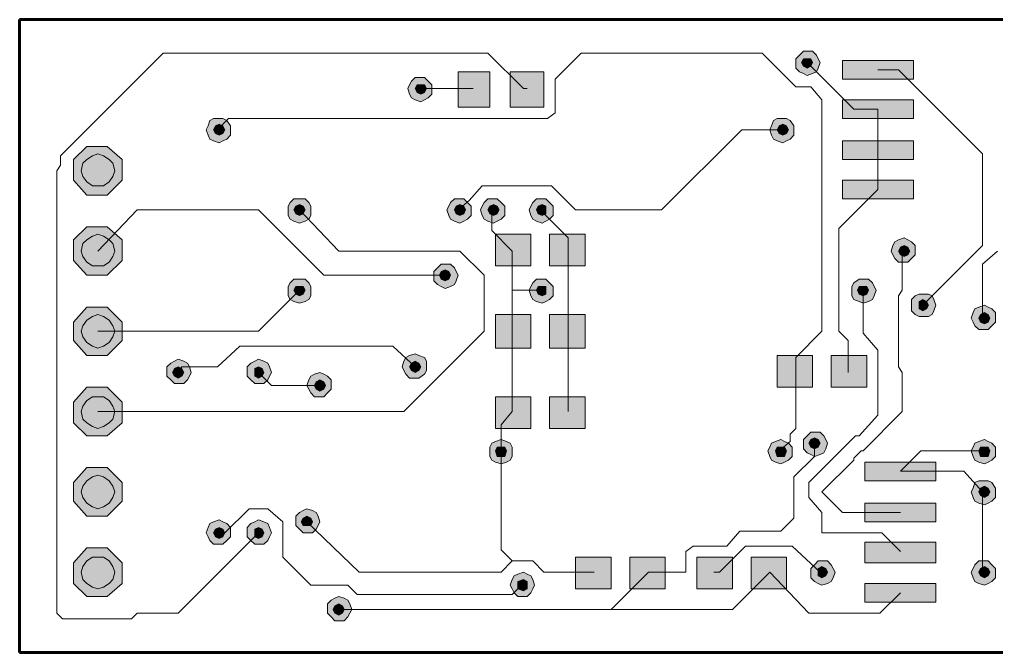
# Model space of a CAD drawing. Header units: millimetres. Extents: x 146 to 808, y 127 to 512.
# Drawn here: x 151.4 to 325.9, y 127.4 to 240.4 of the extents above; entities that cross this region are included whole.
import ezdxf

# ---------------------------------------------------------------- set-up
doc = ezdxf.new("R2010")
doc.units = ezdxf.units.MM
doc.layers.add('H', color=7, linetype='Continuous', lineweight=100)
doc.layers.add('P', color=250, linetype='Continuous', lineweight=100)

msp = doc.modelspace()

# ---------------------------------------------------------------- hatches: boundary and pattern name
at = {"layer": 'H', "linetype": 'Continuous', "lineweight": 5}
for points in [[(294.4, 232.7), (294.06, 231.7), (293.73, 231.03), (293.06, 230.7), (292.06, 230.36), (291.4, 230.7), (290.73, 231.03), (290.06, 231.7), (290.06, 232.7), (290.06, 233.36), (290.73, 234.03), (291.4, 234.7), (292.06, 234.7), (293.06, 234.7), (293.73, 234.03), (294.06, 233.36)], [(311.06, 233.03), (298.4, 233.03), (298.4, 229.7), (311.06, 229.7)], [(235.4, 231.03), (229.73, 231.03), (229.73, 224.7), (235.4, 224.7)], [(245.06, 231.03), (239.06, 231.03), (239.06, 224.7), (245.06, 224.7)], [(225.06, 228.03), (225.06, 227.03), (224.4, 226.36), (223.73, 226.03), (223.06, 225.7), (222.06, 226.03), (221.4, 226.36), (221.06, 227.03), (220.73, 228.03), (221.06, 228.7), (221.4, 229.36), (222.06, 230.03), (223.06, 230.03), (223.73, 230.03), (224.4, 229.36), (225.06, 228.7)], [(311.06, 226.03), (298.4, 226.03), (298.4, 222.7), (311.06, 222.7)], [(189.06, 220.7), (189.06, 219.7), (188.4, 219.03), (187.73, 218.7), (187.06, 218.36), (186.06, 218.7), (185.4, 219.03), (185.06, 219.7), (184.73, 220.7), (185.06, 221.36), (185.4, 222.36), (186.06, 222.7), (187.06, 222.7), (187.73, 222.7), (188.4, 222.36), (189.06, 221.36)], [(289.73, 220.7), (289.73, 219.7), (289.06, 219.03), (288.4, 218.7), (287.73, 218.36), (286.73, 218.7), (286.06, 219.03), (285.73, 219.7), (285.4, 220.7), (285.73, 221.36), (286.06, 222.36), (286.73, 222.7), (287.73, 222.7), (288.4, 222.7), (289.06, 222.36), (289.73, 221.36)], [(311.06, 218.7), (298.4, 218.7), (298.4, 215.36), (311.06, 215.36)], [(161.06, 211.7), (163.4, 209.03), (167.06, 209.03), (169.73, 211.7), (169.73, 215.36), (167.06, 217.7), (163.4, 217.7), (161.06, 215.36)], [(311.06, 211.7), (298.4, 211.7), (298.4, 208.36), (311.06, 208.36)], [(203.4, 206.36), (203.4, 205.36), (203.06, 204.7), (202.4, 204.36), (201.4, 204.03), (200.4, 204.36), (199.73, 204.7), (199.4, 205.36), (199.4, 206.36), (199.4, 207.03), (199.73, 207.7), (200.4, 208.36), (201.4, 208.36), (202.4, 208.36), (203.06, 207.7), (203.4, 207.03)], [(232.06, 206.36), (232.06, 205.36), (231.4, 204.7), (230.73, 204.36), (230.06, 204.03), (229.06, 204.36), (228.4, 204.7), (228.06, 205.36), (227.73, 206.36), (228.06, 207.03), (228.4, 207.7), (229.06, 208.36), (230.06, 208.36), (230.73, 208.36), (231.4, 207.7), (232.06, 207.03)], [(238.06, 206.36), (238.06, 205.36), (237.4, 204.7), (236.73, 204.36), (236.06, 204.03), (235.06, 204.36), (234.4, 204.7), (234.06, 205.36), (233.73, 206.36), (234.06, 207.03), (234.4, 207.7), (235.06, 208.36), (236.06, 208.36), (236.73, 208.36), (237.4, 207.7), (238.06, 207.03)], [(246.73, 206.36), (246.73, 205.36), (246.06, 204.7), (245.4, 204.36), (244.73, 204.03), (243.73, 204.36), (243.06, 204.7), (242.73, 205.36), (242.4, 206.36), (242.73, 207.03), (243.06, 207.7), (243.73, 208.36), (244.73, 208.36), (245.4, 208.36), (246.06, 207.7), (246.73, 207.03)], [(161.06, 197.36), (163.4, 194.7), (167.06, 194.7), (169.73, 197.36), (169.73, 201.03), (167.06, 203.36), (163.4, 203.36), (161.06, 201.03)], [(242.73, 202.03), (236.4, 202.03), (236.4, 196.36), (242.73, 196.36)], [(252.4, 202.03), (246.06, 202.03), (246.06, 196.36), (252.4, 196.36)], [(311.4, 199.03), (311.4, 198.36), (310.73, 197.7), (310.06, 197.03), (309.4, 197.03), (308.4, 197.03), (307.73, 197.7), (307.4, 198.36), (307.06, 199.03), (307.4, 200.03), (307.73, 200.7), (308.4, 201.03), (309.4, 201.36), (310.06, 201.03), (310.73, 200.7), (311.4, 200.03)], [(229.73, 194.7), (229.4, 193.7), (229.06, 193.03), (228.4, 192.7), (227.4, 192.36), (226.73, 192.7), (226.06, 193.03), (225.4, 193.7), (225.4, 194.7), (225.4, 195.36), (226.06, 196.03), (226.73, 196.7), (227.4, 196.7), (228.4, 196.7), (229.06, 196.03), (229.4, 195.36)], [(203.4, 192.03), (203.4, 191.03), (203.06, 190.36), (202.4, 190.03), (201.4, 189.7), (200.4, 190.03), (199.73, 190.36), (199.4, 191.03), (199.4, 192.03), (199.4, 192.7), (199.73, 193.36), (200.4, 194.03), (201.4, 194.03), (202.4, 194.03), (203.06, 193.36), (203.4, 192.7)], [(246.73, 192.03), (246.73, 191.03), (246.06, 190.36), (245.4, 190.03), (244.73, 189.7), (243.73, 190.03), (243.06, 190.36), (242.73, 191.03), (242.4, 192.03), (242.73, 192.7), (243.06, 193.36), (243.73, 194.03), (244.73, 194.03), (245.4, 194.03), (246.06, 193.36), (246.73, 192.7)], [(304.4, 192.03), (304.06, 191.03), (303.73, 190.36), (303.06, 190.03), (302.06, 189.7), (301.4, 190.03), (300.4, 190.36), (300.06, 191.03), (300.06, 192.03), (300.06, 192.7), (300.4, 193.36), (301.4, 194.03), (302.06, 194.03), (303.06, 194.03), (303.73, 193.36), (304.06, 192.7)], [(315.06, 189.36), (314.73, 188.36), (314.4, 187.7), (313.73, 187.36), (312.73, 187.36), (312.06, 187.36), (311.4, 187.7), (310.73, 188.36), (310.73, 189.36), (310.73, 190.36), (311.4, 191.03), (312.06, 191.36), (312.73, 191.36), (313.73, 191.36), (314.4, 191.03), (314.73, 190.36)], [(161.06, 183.03), (163.4, 180.36), (167.06, 180.36), (169.73, 183.03), (169.73, 186.36), (167.06, 189.03), (163.4, 189.03), (161.06, 186.36)], [(325.73, 187.03), (325.73, 186.36), (325.06, 185.7), (324.4, 185.03), (323.73, 185.03), (322.73, 185.03), (322.06, 185.7), (321.73, 186.36), (321.4, 187.03), (321.73, 188.03), (322.06, 188.7), (322.73, 189.03), (323.73, 189.36), (324.4, 189.03), (325.06, 188.7), (325.73, 188.03)], [(242.73, 187.7), (236.4, 187.7), (236.4, 181.7), (242.73, 181.7)], [(252.4, 187.7), (246.06, 187.7), (246.06, 181.7), (252.4, 181.7)], [(224.06, 178.36), (224.06, 177.7), (223.73, 177.03), (222.73, 176.36), (222.06, 176.36), (221.06, 176.36), (220.4, 177.03), (220.06, 177.7), (219.73, 178.36), (220.06, 179.36), (220.4, 180.03), (221.06, 180.36), (222.06, 180.7), (222.73, 180.36), (223.73, 180.03), (224.06, 179.36)], [(293.06, 180.36), (286.73, 180.36), (286.73, 174.7), (293.06, 174.7)], [(302.73, 180.36), (296.4, 180.36), (296.4, 174.7), (302.73, 174.7)], [(182.06, 177.36), (181.73, 176.7), (181.4, 176.03), (180.73, 175.36), (179.73, 175.36), (179.06, 175.36), (178.4, 176.03), (177.73, 176.7), (177.73, 177.36), (177.73, 178.36), (178.4, 179.03), (179.06, 179.36), (179.73, 179.7), (180.73, 179.36), (181.4, 179.03), (181.73, 178.36)], [(196.4, 177.36), (196.06, 176.7), (195.73, 176.03), (195.06, 175.36), (194.06, 175.36), (193.4, 175.36), (192.73, 176.03), (192.06, 176.7), (192.06, 177.36), (192.06, 178.36), (192.73, 179.03), (193.4, 179.36), (194.06, 179.7), (195.06, 179.36), (195.73, 179.03), (196.06, 178.36)], [(207.06, 175.03), (207.06, 174.36), (206.4, 173.7), (205.73, 173.03), (205.06, 173.03), (204.06, 173.03), (203.4, 173.7), (203.06, 174.36), (202.73, 175.03), (203.06, 176.03), (203.4, 176.7), (204.06, 177.03), (205.06, 177.36), (205.73, 177.03), (206.4, 176.7), (207.06, 176.03)], [(161.06, 168.36), (163.4, 166.03), (167.06, 166.03), (169.73, 168.36), (169.73, 172.03), (167.06, 174.7), (163.4, 174.7), (161.06, 172.03)], [(242.73, 173.03), (236.4, 173.03), (236.4, 167.36), (242.73, 167.36)], [(252.4, 173.03), (246.06, 173.03), (246.06, 167.36), (252.4, 167.36)], [(295.73, 164.7), (295.4, 163.7), (295.06, 163.03), (294.4, 162.7), (293.4, 162.36), (292.73, 162.7), (292.06, 163.03), (291.4, 163.7), (291.4, 164.7), (291.4, 165.36), (292.06, 166.03), (292.73, 166.7), (293.4, 166.7), (294.4, 166.7), (295.06, 166.03), (295.4, 165.36)], [(239.4, 163.36), (239.4, 162.36), (239.06, 161.7), (238.4, 161.36), (237.4, 161.03), (236.4, 161.36), (235.73, 161.7), (235.4, 162.36), (235.4, 163.36), (235.4, 164.03), (235.73, 164.7), (236.4, 165.03), (237.4, 165.36), (238.4, 165.03), (239.06, 164.7), (239.4, 164.03)], [(289.4, 163.36), (289.4, 162.36), (288.73, 161.7), (288.06, 161.36), (287.4, 161.03), (286.4, 161.36), (285.73, 161.7), (285.4, 162.36), (285.06, 163.36), (285.4, 164.03), (285.73, 164.7), (286.4, 165.03), (287.4, 165.36), (288.06, 165.03), (288.73, 164.7), (289.4, 164.03)], [(325.73, 163.36), (325.73, 162.36), (325.06, 161.7), (324.4, 161.36), (323.73, 161.03), (322.73, 161.36), (322.06, 161.7), (321.73, 162.36), (321.4, 163.36), (321.73, 164.03), (322.06, 164.7), (322.73, 165.03), (323.73, 165.36), (324.4, 165.03), (325.06, 164.7), (325.73, 164.03)], [(315.06, 161.36), (302.4, 161.36), (302.4, 158.03), (315.06, 158.03)], [(161.06, 154.36), (163.4, 151.7), (167.06, 151.7), (169.73, 154.36), (169.73, 157.7), (167.06, 160.36), (163.4, 160.36), (161.06, 157.7)], [(325.73, 156.03), (325.73, 155.03), (325.06, 154.36), (324.4, 154.03), (323.73, 153.7), (322.73, 154.03), (322.06, 154.36), (321.73, 155.03), (321.4, 156.03), (321.73, 156.7), (322.06, 157.7), (322.73, 158.03), (323.73, 158.03), (324.4, 158.03), (325.06, 157.7), (325.73, 156.7)], [(315.06, 154.03), (302.4, 154.03), (302.4, 150.7), (315.06, 150.7)], [(205.06, 150.7), (204.73, 150.03), (204.4, 149.36), (203.73, 148.7), (202.73, 148.7), (202.06, 148.7), (201.4, 149.36), (200.73, 150.03), (200.73, 150.7), (200.73, 151.7), (201.4, 152.36), (202.06, 152.7), (202.73, 153.03), (203.73, 152.7), (204.4, 152.36), (204.73, 151.7)], [(189.06, 148.7), (189.06, 148.03), (188.4, 147.36), (187.73, 146.7), (187.06, 146.7), (186.06, 146.7), (185.4, 147.36), (185.06, 148.03), (184.73, 148.7), (185.06, 149.7), (185.4, 150.36), (186.06, 150.7), (187.06, 151.03), (187.73, 150.7), (188.4, 150.36), (189.06, 149.7)], [(196.4, 148.7), (196.06, 148.03), (195.73, 147.36), (195.06, 146.7), (194.06, 146.7), (193.4, 146.7), (192.73, 147.36), (192.06, 148.03), (192.06, 148.7), (192.06, 149.7), (192.73, 150.36), (193.4, 150.7), (194.06, 151.03), (195.06, 150.7), (195.73, 150.36), (196.06, 149.7)], [(315.06, 147.03), (302.4, 147.03), (302.4, 143.36), (315.06, 143.36)], [(161.06, 139.7), (163.4, 137.36), (167.06, 137.36), (169.73, 139.7), (169.73, 143.36), (167.06, 146.03), (163.4, 146.03), (161.06, 143.36)], [(257.06, 144.36), (250.73, 144.36), (250.73, 138.7), (257.06, 138.7)], [(266.73, 144.36), (260.4, 144.36), (260.4, 138.7), (266.73, 138.7)], [(278.73, 144.36), (272.4, 144.36), (272.4, 138.7), (278.73, 138.7)], [(288.4, 144.36), (282.06, 144.36), (282.06, 138.7), (288.4, 138.7)], [(297.06, 141.7), (296.73, 140.7), (296.4, 140.03), (295.73, 139.7), (294.73, 139.36), (294.06, 139.7), (293.4, 140.03), (292.73, 140.7), (292.73, 141.7), (292.73, 142.36), (293.4, 143.03), (294.06, 143.7), (294.73, 143.7), (295.73, 143.7), (296.4, 143.03), (296.73, 142.36)], [(325.73, 141.7), (325.73, 140.7), (325.06, 140.03), (324.4, 139.7), (323.73, 139.36), (322.73, 139.7), (322.06, 140.03), (321.73, 140.7), (321.4, 141.7), (321.73, 142.36), (322.06, 143.03), (322.73, 143.7), (323.73, 143.7), (324.4, 143.7), (325.06, 143.03), (325.73, 142.36)], [(243.4, 139.36), (243.06, 138.7), (242.73, 138.03), (242.06, 137.36), (241.4, 137.36), (240.4, 137.36), (239.73, 138.03), (239.4, 138.7), (239.06, 139.36), (239.4, 140.36), (239.73, 141.03), (240.4, 141.36), (241.4, 141.7), (242.06, 141.36), (242.73, 141.03), (243.06, 140.36)], [(315.06, 139.7), (302.4, 139.7), (302.4, 136.36), (315.06, 136.36)], [(210.73, 135.03), (210.4, 134.36), (210.06, 133.7), (209.4, 133.03), (208.4, 133.03), (207.73, 133.03), (207.06, 133.7), (206.4, 134.36), (206.4, 135.03), (206.4, 136.03), (207.06, 136.7), (207.73, 137.03), (208.4, 137.36), (209.4, 137.03), (210.06, 136.7), (210.4, 136.03)]]:
    msp.add_hatch(color=250, dxfattribs=at).paths.add_polyline_path(points)
h = msp.add_hatch(color=250, dxfattribs=at)
h.set_gradient(color1=(255, 255, 255))
h.paths.add_polyline_path([(293.06, 232.7), (292.73, 232.03), (292.06, 231.7), (291.4, 232.03), (291.06, 232.7), (291.4, 233.36), (292.06, 233.36), (292.73, 233.36)])
h = msp.add_hatch(color=250, dxfattribs=at)
h.set_gradient(color1=(255, 255, 255))
h.paths.add_polyline_path([(224.06, 228.03), (223.73, 227.36), (223.06, 227.03), (222.4, 227.36), (222.06, 228.03), (222.4, 228.7), (223.06, 228.7), (223.73, 228.7)])
h = msp.add_hatch(color=250, dxfattribs=at)
h.set_gradient(color1=(255, 255, 255))
h.paths.add_polyline_path([(188.06, 220.7), (187.73, 220.03), (187.06, 219.7), (186.4, 220.03), (186.06, 220.7), (186.4, 221.36), (187.06, 221.7), (187.73, 221.36)])
h = msp.add_hatch(color=250, dxfattribs=at)
h.set_gradient(color1=(255, 255, 255))
h.paths.add_polyline_path([(288.73, 220.7), (288.4, 220.03), (287.73, 219.7), (287.06, 220.03), (286.73, 220.7), (287.06, 221.36), (287.73, 221.7), (288.4, 221.36)])
h = msp.add_hatch(color=250, dxfattribs=at)
h.set_gradient(color1=(255, 255, 255))
h.paths.add_polyline_path([(168.4, 213.36), (168.06, 212.36), (167.4, 211.36), (166.4, 210.7), (165.4, 210.7), (164.4, 210.7), (163.4, 211.36), (162.73, 212.36), (162.4, 213.36), (162.73, 214.7), (163.4, 215.36), (164.4, 216.03), (165.4, 216.36), (166.4, 216.03), (167.4, 215.36), (168.06, 214.7)])
h = msp.add_hatch(color=250, dxfattribs=at)
h.set_gradient(color1=(255, 255, 255))
h.paths.add_polyline_path([(202.4, 206.36), (202.06, 205.7), (201.4, 205.36), (200.73, 205.7), (200.4, 206.36), (200.73, 207.03), (201.4, 207.36), (202.06, 207.03)])
h = msp.add_hatch(color=250, dxfattribs=at)
h.set_gradient(color1=(255, 255, 255))
h.paths.add_polyline_path([(231.06, 206.36), (230.73, 205.7), (230.06, 205.36), (229.4, 205.7), (229.06, 206.36), (229.4, 207.03), (230.06, 207.36), (230.73, 207.03)])
h = msp.add_hatch(color=250, dxfattribs=at)
h.set_gradient(color1=(255, 255, 255))
h.paths.add_polyline_path([(237.06, 206.36), (236.73, 205.7), (236.06, 205.36), (235.4, 205.7), (235.06, 206.36), (235.4, 207.03), (236.06, 207.36), (236.73, 207.03)])
h = msp.add_hatch(color=250, dxfattribs=at)
h.set_gradient(color1=(255, 255, 255))
h.paths.add_polyline_path([(245.4, 206.36), (245.4, 205.7), (244.73, 205.36), (244.06, 205.7), (243.73, 206.36), (244.06, 207.03), (244.73, 207.36), (245.4, 207.03)])
h = msp.add_hatch(color=250, dxfattribs=at)
h.set_gradient(color1=(255, 255, 255))
h.paths.add_polyline_path([(168.4, 199.03), (168.06, 198.03), (167.4, 197.03), (166.4, 196.36), (165.4, 196.36), (164.4, 196.36), (163.4, 197.03), (162.73, 198.03), (162.4, 199.03), (162.73, 200.36), (163.4, 201.03), (164.4, 201.7), (165.4, 202.03), (166.4, 201.7), (167.4, 201.03), (168.06, 200.36)])
h = msp.add_hatch(color=250, dxfattribs=at)
h.set_gradient(color1=(255, 255, 255))
h.paths.add_polyline_path([(310.4, 199.03), (310.06, 198.36), (309.4, 198.03), (308.73, 198.36), (308.4, 199.03), (308.73, 199.7), (309.4, 200.03), (310.06, 199.7)])
h = msp.add_hatch(color=250, dxfattribs=at)
h.set_gradient(color1=(255, 255, 255))
h.paths.add_polyline_path([(228.4, 194.7), (228.06, 194.03), (227.4, 193.7), (226.73, 194.03), (226.4, 194.7), (226.73, 195.36), (227.4, 195.7), (228.06, 195.36)])
h = msp.add_hatch(color=250, dxfattribs=at)
h.set_gradient(color1=(255, 255, 255))
h.paths.add_polyline_path([(202.4, 192.03), (202.06, 191.36), (201.4, 191.03), (200.73, 191.36), (200.4, 192.03), (200.73, 192.7), (201.4, 192.7), (202.06, 192.7)])
h = msp.add_hatch(color=250, dxfattribs=at)
h.set_gradient(color1=(255, 255, 255))
h.paths.add_polyline_path([(245.4, 192.03), (245.4, 191.36), (244.73, 191.03), (244.06, 191.36), (243.73, 192.03), (244.06, 192.7), (244.73, 192.7), (245.4, 192.7)])
h = msp.add_hatch(color=250, dxfattribs=at)
h.set_gradient(color1=(255, 255, 255))
h.paths.add_polyline_path([(303.06, 192.03), (302.73, 191.36), (302.06, 191.03), (301.4, 191.36), (301.06, 192.03), (301.4, 192.7), (302.06, 192.7), (302.73, 192.7)])
h = msp.add_hatch(color=250, dxfattribs=at)
h.set_gradient(color1=(255, 255, 255))
h.paths.add_polyline_path([(313.73, 189.36), (313.4, 188.7), (312.73, 188.36), (312.06, 188.7), (312.06, 189.36), (312.06, 190.03), (312.73, 190.36), (313.4, 190.03)])
h = msp.add_hatch(color=250, dxfattribs=at)
h.set_gradient(color1=(255, 255, 255))
h.paths.add_polyline_path([(168.4, 184.7), (168.06, 183.7), (167.4, 182.7), (166.4, 182.03), (165.4, 181.7), (164.4, 182.03), (163.4, 182.7), (162.73, 183.7), (162.4, 184.7), (162.73, 185.7), (163.4, 186.7), (164.4, 187.36), (165.4, 187.7), (166.4, 187.36), (167.4, 186.7), (168.06, 185.7)])
h = msp.add_hatch(color=250, dxfattribs=at)
h.set_gradient(color1=(255, 255, 255))
h.paths.add_polyline_path([(324.73, 187.03), (324.4, 186.36), (323.73, 186.03), (323.06, 186.36), (322.73, 187.03), (323.06, 187.7), (323.73, 188.03), (324.4, 187.7)])
h = msp.add_hatch(color=250, dxfattribs=at)
h.set_gradient(color1=(255, 255, 255))
h.paths.add_polyline_path([(180.73, 177.36), (180.4, 176.7), (179.73, 176.36), (179.06, 176.7), (178.73, 177.36), (179.06, 178.03), (179.73, 178.36), (180.4, 178.03)])
h = msp.add_hatch(color=250, dxfattribs=at)
h.set_gradient(color1=(255, 255, 255))
h.paths.add_polyline_path([(195.06, 177.36), (194.73, 176.7), (194.06, 176.36), (193.4, 176.7), (193.4, 177.36), (193.4, 178.03), (194.06, 178.36), (194.73, 178.03)])
h = msp.add_hatch(color=250, dxfattribs=at)
h.set_gradient(color1=(255, 255, 255))
h.paths.add_polyline_path([(223.06, 178.36), (222.73, 177.7), (222.06, 177.36), (221.4, 177.7), (221.06, 178.36), (221.4, 179.03), (222.06, 179.36), (222.73, 179.03)])
h = msp.add_hatch(color=250, dxfattribs=at)
h.set_gradient(color1=(255, 255, 255))
h.paths.add_polyline_path([(206.06, 175.03), (205.73, 174.36), (205.06, 174.03), (204.4, 174.36), (204.06, 175.03), (204.4, 175.7), (205.06, 176.03), (205.73, 175.7)])
h = msp.add_hatch(color=250, dxfattribs=at)
h.set_gradient(color1=(255, 255, 255))
h.paths.add_polyline_path([(168.4, 170.36), (168.06, 169.03), (167.4, 168.36), (166.4, 167.7), (165.4, 167.36), (164.4, 167.7), (163.4, 168.36), (162.73, 169.03), (162.4, 170.36), (162.73, 171.36), (163.4, 172.36), (164.4, 173.03), (165.4, 173.03), (166.4, 173.03), (167.4, 172.36), (168.06, 171.36)])
h = msp.add_hatch(color=250, dxfattribs=at)
h.set_gradient(color1=(255, 255, 255))
h.paths.add_polyline_path([(294.4, 164.7), (294.06, 164.03), (293.4, 163.7), (292.73, 164.03), (292.4, 164.7), (292.73, 165.36), (293.4, 165.7), (294.06, 165.36)])
h = msp.add_hatch(color=250, dxfattribs=at)
h.set_gradient(color1=(255, 255, 255))
h.paths.add_polyline_path([(238.4, 163.36), (238.06, 162.36), (237.4, 162.36), (236.73, 162.36), (236.4, 163.36), (236.73, 164.03), (237.4, 164.03), (238.06, 164.03)])
h = msp.add_hatch(color=250, dxfattribs=at)
h.set_gradient(color1=(255, 255, 255))
h.paths.add_polyline_path([(288.4, 163.36), (288.06, 162.36), (287.4, 162.36), (286.73, 162.36), (286.4, 163.36), (286.73, 164.03), (287.4, 164.03), (288.06, 164.03)])
h = msp.add_hatch(color=250, dxfattribs=at)
h.set_gradient(color1=(255, 255, 255))
h.paths.add_polyline_path([(324.73, 163.36), (324.4, 162.36), (323.73, 162.36), (323.06, 162.36), (322.73, 163.36), (323.06, 164.03), (323.73, 164.03), (324.4, 164.03)])
h = msp.add_hatch(color=250, dxfattribs=at)
h.set_gradient(color1=(255, 255, 255))
h.paths.add_polyline_path([(168.4, 156.03), (168.06, 155.03), (167.4, 154.03), (166.4, 153.36), (165.4, 153.03), (164.4, 153.36), (163.4, 154.03), (162.73, 155.03), (162.4, 156.03), (162.73, 157.03), (163.4, 158.03), (164.4, 158.7), (165.4, 159.03), (166.4, 158.7), (167.4, 158.03), (168.06, 157.03)])
h = msp.add_hatch(color=250, dxfattribs=at)
h.set_gradient(color1=(255, 255, 255))
h.paths.add_polyline_path([(324.73, 156.03), (324.4, 155.36), (323.73, 155.03), (323.06, 155.36), (322.73, 156.03), (323.06, 156.7), (323.73, 157.03), (324.4, 156.7)])
h = msp.add_hatch(color=250, dxfattribs=at)
h.set_gradient(color1=(255, 255, 255))
h.paths.add_polyline_path([(203.73, 150.7), (203.4, 150.03), (202.73, 150.03), (202.06, 150.03), (201.73, 150.7), (202.06, 151.36), (202.73, 151.7), (203.4, 151.36)])
h = msp.add_hatch(color=250, dxfattribs=at)
h.set_gradient(color1=(255, 255, 255))
h.paths.add_polyline_path([(188.06, 148.7), (187.73, 148.03), (187.06, 147.7), (186.4, 148.03), (186.06, 148.7), (186.4, 149.36), (187.06, 149.7), (187.73, 149.36)])
h = msp.add_hatch(color=250, dxfattribs=at)
h.set_gradient(color1=(255, 255, 255))
h.paths.add_polyline_path([(195.06, 148.7), (194.73, 148.03), (194.06, 147.7), (193.4, 148.03), (193.4, 148.7), (193.4, 149.36), (194.06, 149.7), (194.73, 149.36)])
h = msp.add_hatch(color=250, dxfattribs=at)
h.set_gradient(color1=(255, 255, 255))
h.paths.add_polyline_path([(168.4, 141.7), (168.06, 140.36), (167.4, 139.7), (166.4, 139.03), (165.4, 138.7), (164.4, 139.03), (163.4, 139.7), (162.73, 140.36), (162.4, 141.7), (162.73, 142.7), (163.4, 143.7), (164.4, 144.36), (165.4, 144.36), (166.4, 144.36), (167.4, 143.7), (168.06, 142.7)])
h = msp.add_hatch(color=250, dxfattribs=at)
h.set_gradient(color1=(255, 255, 255))
h.paths.add_polyline_path([(295.73, 141.7), (295.4, 141.03), (294.73, 140.7), (294.06, 141.03), (294.06, 141.7), (294.06, 142.36), (294.73, 142.7), (295.4, 142.36)])
h = msp.add_hatch(color=250, dxfattribs=at)
h.set_gradient(color1=(255, 255, 255))
h.paths.add_polyline_path([(324.73, 141.7), (324.4, 141.03), (323.73, 140.7), (323.06, 141.03), (322.73, 141.7), (323.06, 142.36), (323.73, 142.7), (324.4, 142.36)])
h = msp.add_hatch(color=250, dxfattribs=at)
h.set_gradient(color1=(255, 255, 255))
h.paths.add_polyline_path([(242.06, 139.36), (242.06, 138.7), (241.4, 138.36), (240.4, 138.7), (240.4, 139.36), (240.4, 140.03), (241.4, 140.36), (242.06, 140.03)])
h = msp.add_hatch(color=250, dxfattribs=at)
h.set_gradient(color1=(255, 255, 255))
h.paths.add_polyline_path([(209.4, 135.03), (209.06, 134.36), (208.4, 134.03), (207.73, 134.36), (207.4, 135.03), (207.73, 135.7), (208.4, 136.03), (209.06, 135.7)])

# ---------------------------------------------------------------- linework, layer by layer
at = {"layer": 'P', "color": 250, "linetype": 'Continuous', "lineweight": 60}
for points in [[(151.4, 127.36), (151.4, 240.36)], [(151.4, 240.36), (366.73, 240.36)], [(366.73, 127.36), (151.4, 127.36)]]:
    msp.add_lwpolyline(points, dxfattribs=at)
at = {"layer": 'P', "color": 250, "linetype": 'Continuous', "lineweight": 5}
for points in [[(177.06, 234.36), (158.73, 216.03)], [(235.06, 234.36), (177.06, 234.36)], [(241.4, 228.03), (235.06, 234.36)], [(251.73, 234.36), (247.06, 229.7)], [(284.06, 234.36), (251.73, 234.36)], [(290.06, 228.36), (284.06, 234.36)], [(294.4, 232.7), (294.06, 231.7), (293.73, 231.03), (293.06, 230.7), (292.06, 230.36), (291.4, 230.7), (290.73, 231.03), (290.06, 231.7), (290.06, 232.7), (290.06, 233.36), (290.73, 234.03), (291.4, 234.7), (292.06, 234.7), (293.06, 234.7), (293.73, 234.03), (294.06, 233.36), (294.4, 232.7)], [(293.06, 232.7), (292.73, 232.03), (292.06, 231.7), (291.4, 232.03), (291.06, 232.7), (291.4, 233.36), (292.06, 233.36), (292.73, 233.36), (293.06, 232.7)], [(300.4, 224.36), (292.06, 232.7)], [(311.06, 233.03), (298.4, 233.03), (298.4, 229.7), (311.06, 229.7), (311.06, 233.03)], [(235.4, 231.03), (229.73, 231.03), (229.73, 224.7), (235.4, 224.7), (235.4, 231.03)], [(245.06, 231.03), (239.06, 231.03), (239.06, 224.7), (245.06, 224.7), (245.06, 231.03)], [(308.4, 231.36), (304.73, 231.36)], [(323.4, 216.36), (308.4, 231.36)], [(225.06, 228.03), (225.06, 227.03), (224.4, 226.36), (223.73, 226.03), (223.06, 225.7), (222.06, 226.03), (221.4, 226.36), (221.06, 227.03), (220.73, 228.03), (221.06, 228.7), (221.4, 229.36), (222.06, 230.03), (223.06, 230.03), (223.73, 230.03), (224.4, 229.36), (225.06, 228.7), (225.06, 228.03)], [(224.06, 228.03), (223.73, 227.36), (223.06, 227.03), (222.4, 227.36), (222.06, 228.03), (222.4, 228.7), (223.06, 228.7), (223.73, 228.7), (224.06, 228.03)], [(247.06, 229.7), (247.06, 223.7)], [(232.4, 228.03), (222.73, 228.03)], [(242.06, 228.03), (241.4, 228.03)], [(292.73, 228.36), (290.06, 228.36)], [(294.73, 226.03), (292.73, 228.36)], [(294.73, 184.7), (294.73, 226.03)], [(311.06, 226.03), (298.4, 226.03), (298.4, 222.7), (311.06, 222.7), (311.06, 226.03)], [(247.06, 223.7), (245.73, 222.7)], [(304.73, 224.36), (300.4, 224.36)], [(304.73, 224.36), (304.73, 217.03)], [(189.06, 220.7), (189.06, 219.7), (188.4, 219.03), (187.73, 218.7), (187.06, 218.36), (186.06, 218.7), (185.4, 219.03), (185.06, 219.7), (184.73, 220.7), (185.06, 221.36), (185.4, 222.36), (186.06, 222.7), (187.06, 222.7), (187.73, 222.7), (188.4, 222.36), (189.06, 221.36), (189.06, 220.7)], [(188.06, 220.7), (187.73, 220.03), (187.06, 219.7), (186.4, 220.03), (186.06, 220.7), (186.4, 221.36), (187.06, 221.7), (187.73, 221.36), (188.06, 220.7)], [(188.73, 222.7), (186.73, 220.7)], [(245.73, 222.7), (188.73, 222.7)], [(289.73, 220.7), (289.73, 219.7), (289.06, 219.03), (288.4, 218.7), (287.73, 218.36), (286.73, 218.7), (286.06, 219.03), (285.73, 219.7), (285.4, 220.7), (285.73, 221.36), (286.06, 222.36), (286.73, 222.7), (287.73, 222.7), (288.4, 222.7), (289.06, 222.36), (289.73, 221.36), (289.73, 220.7)], [(288.73, 220.7), (288.4, 220.03), (287.73, 219.7), (287.06, 220.03), (286.73, 220.7), (287.06, 221.36), (287.73, 221.7), (288.4, 221.36), (288.73, 220.7)], [(266.06, 206.36), (280.4, 220.7)], [(280.4, 220.7), (287.4, 220.7)], [(311.06, 218.7), (298.4, 218.7), (298.4, 215.36), (311.06, 215.36), (311.06, 218.7)], [(161.06, 211.7), (163.4, 209.03), (167.06, 209.03), (169.73, 211.7), (169.73, 215.36), (167.06, 217.7), (163.4, 217.7), (161.06, 215.36), (161.06, 211.7)], [(304.73, 217.03), (304.73, 210.03)], [(158.73, 216.03), (158.73, 214.36)], [(168.4, 213.36), (168.06, 212.36), (167.4, 211.36), (166.4, 210.7), (165.4, 210.7), (164.4, 210.7), (163.4, 211.36), (162.73, 212.36), (162.4, 213.36), (162.73, 214.7), (163.4, 215.36), (164.4, 216.03), (165.4, 216.36), (166.4, 216.03), (167.4, 215.36), (168.06, 214.7), (168.4, 213.36)], [(323.4, 200.03), (323.4, 216.36)], [(158.73, 214.36), (158.06, 213.36)], [(158.06, 213.36), (158.06, 134.36)], [(311.06, 211.7), (298.4, 211.7), (298.4, 208.36), (311.06, 208.36), (311.06, 211.7)], [(231.73, 208.03), (234.06, 210.7)], [(234.06, 210.7), (246.4, 210.7)], [(246.4, 210.7), (250.73, 206.36)], [(297.73, 203.03), (304.73, 210.03)], [(203.4, 206.36), (203.4, 205.36), (203.06, 204.7), (202.4, 204.36), (201.4, 204.03), (200.4, 204.36), (199.73, 204.7), (199.4, 205.36), (199.4, 206.36), (199.4, 207.03), (199.73, 207.7), (200.4, 208.36), (201.4, 208.36), (202.4, 208.36), (203.06, 207.7), (203.4, 207.03), (203.4, 206.36)], [(232.06, 206.36), (232.06, 205.36), (231.4, 204.7), (230.73, 204.36), (230.06, 204.03), (229.06, 204.36), (228.4, 204.7), (228.06, 205.36), (227.73, 206.36), (228.06, 207.03), (228.4, 207.7), (229.06, 208.36), (230.06, 208.36), (230.73, 208.36), (231.4, 207.7), (232.06, 207.03), (232.06, 206.36)], [(229.73, 206.36), (231.73, 208.03)], [(231.73, 208.03), (231.73, 208.03)], [(238.06, 206.36), (238.06, 205.36), (237.4, 204.7), (236.73, 204.36), (236.06, 204.03), (235.06, 204.36), (234.4, 204.7), (234.06, 205.36), (233.73, 206.36), (234.06, 207.03), (234.4, 207.7), (235.06, 208.36), (236.06, 208.36), (236.73, 208.36), (237.4, 207.7), (238.06, 207.03), (238.06, 206.36)], [(246.73, 206.36), (246.73, 205.36), (246.06, 204.7), (245.4, 204.36), (244.73, 204.03), (243.73, 204.36), (243.06, 204.7), (242.73, 205.36), (242.4, 206.36), (242.73, 207.03), (243.06, 207.7), (243.73, 208.36), (244.73, 208.36), (245.4, 208.36), (246.06, 207.7), (246.73, 207.03), (246.73, 206.36)], [(172.4, 206.36), (165.4, 199.03)], [(194.06, 206.36), (172.4, 206.36)], [(205.73, 194.7), (194.06, 206.36)], [(202.4, 206.36), (202.06, 205.7), (201.4, 205.36), (200.73, 205.7), (200.4, 206.36), (200.73, 207.03), (201.4, 207.36), (202.06, 207.03), (202.4, 206.36)], [(201.4, 206.36), (208.4, 199.03)], [(231.06, 206.36), (230.73, 205.7), (230.06, 205.36), (229.4, 205.7), (229.06, 206.36), (229.4, 207.03), (230.06, 207.36), (230.73, 207.03), (231.06, 206.36)], [(237.06, 206.36), (236.73, 205.7), (236.06, 205.36), (235.4, 205.7), (235.06, 206.36), (235.4, 207.03), (236.06, 207.36), (236.73, 207.03), (237.06, 206.36)], [(235.73, 206.36), (235.73, 202.7)], [(245.4, 206.36), (245.4, 205.7), (244.73, 205.36), (244.06, 205.7), (243.73, 206.36), (244.06, 207.03), (244.73, 207.36), (245.4, 207.03), (245.4, 206.36)], [(249.4, 201.36), (244.4, 206.36)], [(250.73, 206.36), (266.06, 206.36)], [(161.06, 197.36), (163.4, 194.7), (167.06, 194.7), (169.73, 197.36), (169.73, 201.03), (167.06, 203.36), (163.4, 203.36), (161.06, 201.03), (161.06, 197.36)], [(235.73, 202.7), (239.4, 199.03)], [(297.73, 184.7), (297.73, 203.03)], [(168.4, 199.03), (168.06, 198.03), (167.4, 197.03), (166.4, 196.36), (165.4, 196.36), (164.4, 196.36), (163.4, 197.03), (162.73, 198.03), (162.4, 199.03), (162.73, 200.36), (163.4, 201.03), (164.4, 201.7), (165.4, 202.03), (166.4, 201.7), (167.4, 201.03), (168.06, 200.36), (168.4, 199.03)], [(242.73, 202.03), (236.4, 202.03), (236.4, 196.36), (242.73, 196.36), (242.73, 202.03)], [(252.4, 202.03), (246.06, 202.03), (246.06, 196.36), (252.4, 196.36), (252.4, 202.03)], [(249.4, 199.03), (249.4, 201.36)], [(311.4, 199.03), (311.4, 198.36), (310.73, 197.7), (310.06, 197.03), (309.4, 197.03), (308.4, 197.03), (307.73, 197.7), (307.4, 198.36), (307.06, 199.03), (307.4, 200.03), (307.73, 200.7), (308.4, 201.03), (309.4, 201.36), (310.06, 201.03), (310.73, 200.7), (311.4, 200.03), (311.4, 199.03)], [(208.4, 199.03), (230.06, 199.03)], [(230.06, 199.03), (234.4, 194.7)], [(239.4, 192.03), (239.4, 199.03)], [(249.4, 199.03), (249.4, 184.7)], [(310.4, 199.03), (310.06, 198.36), (309.4, 198.03), (308.73, 198.36), (308.4, 199.03), (308.73, 199.7), (309.4, 200.03), (310.06, 199.7), (310.4, 199.03)], [(309.06, 199.03), (309.06, 192.03)], [(312.73, 189.36), (323.4, 200.03)], [(323.4, 196.7), (326.06, 199.03)], [(229.73, 194.7), (229.4, 193.7), (229.06, 193.03), (228.4, 192.7), (227.4, 192.36), (226.73, 192.7), (226.06, 193.03), (225.4, 193.7), (225.4, 194.7), (225.4, 195.36), (226.06, 196.03), (226.73, 196.7), (227.4, 196.7), (228.4, 196.7), (229.06, 196.03), (229.4, 195.36), (229.73, 194.7)], [(228.4, 194.7), (228.06, 194.03), (227.4, 193.7), (226.73, 194.03), (226.4, 194.7), (226.73, 195.36), (227.4, 195.7), (228.06, 195.36), (228.4, 194.7)], [(323.4, 187.03), (323.4, 196.7)], [(203.4, 192.03), (203.4, 191.03), (203.06, 190.36), (202.4, 190.03), (201.4, 189.7), (200.4, 190.03), (199.73, 190.36), (199.4, 191.03), (199.4, 192.03), (199.4, 192.7), (199.73, 193.36), (200.4, 194.03), (201.4, 194.03), (202.4, 194.03), (203.06, 193.36), (203.4, 192.7), (203.4, 192.03)], [(227.4, 194.7), (205.73, 194.7)], [(234.4, 194.7), (234.4, 184.7)], [(246.73, 192.03), (246.73, 191.03), (246.06, 190.36), (245.4, 190.03), (244.73, 189.7), (243.73, 190.03), (243.06, 190.36), (242.73, 191.03), (242.4, 192.03), (242.73, 192.7), (243.06, 193.36), (243.73, 194.03), (244.73, 194.03), (245.4, 194.03), (246.06, 193.36), (246.73, 192.7), (246.73, 192.03)], [(304.4, 192.03), (304.06, 191.03), (303.73, 190.36), (303.06, 190.03), (302.06, 189.7), (301.4, 190.03), (300.4, 190.36), (300.06, 191.03), (300.06, 192.03), (300.06, 192.7), (300.4, 193.36), (301.4, 194.03), (302.06, 194.03), (303.06, 194.03), (303.73, 193.36), (304.06, 192.7), (304.4, 192.03)], [(201.4, 192.03), (194.06, 184.7)], [(202.4, 192.03), (202.06, 191.36), (201.4, 191.03), (200.73, 191.36), (200.4, 192.03), (200.73, 192.7), (201.4, 192.7), (202.06, 192.7), (202.4, 192.03)], [(239.4, 184.7), (239.4, 192.03)], [(244.4, 192.03), (239.4, 192.03)], [(245.4, 192.03), (245.4, 191.36), (244.73, 191.03), (244.06, 191.36), (243.73, 192.03), (244.06, 192.7), (244.73, 192.7), (245.4, 192.7), (245.4, 192.03)], [(303.06, 192.03), (302.73, 191.36), (302.06, 191.03), (301.4, 191.36), (301.06, 192.03), (301.4, 192.7), (302.06, 192.7), (302.73, 192.7), (303.06, 192.03)], [(302.06, 192.03), (302.06, 184.36)], [(309.06, 192.03), (308.4, 191.03)], [(308.4, 191.03), (308.4, 178.36)], [(315.06, 189.36), (314.73, 188.36), (314.4, 187.7), (313.73, 187.36), (312.73, 187.36), (312.06, 187.36), (311.4, 187.7), (310.73, 188.36), (310.73, 189.36), (310.73, 190.36), (311.4, 191.03), (312.06, 191.36), (312.73, 191.36), (313.73, 191.36), (314.4, 191.03), (314.73, 190.36), (315.06, 189.36)], [(313.73, 189.36), (313.4, 188.7), (312.73, 188.36), (312.06, 188.7), (312.06, 189.36), (312.06, 190.03), (312.73, 190.36), (313.4, 190.03), (313.73, 189.36)], [(161.06, 183.03), (163.4, 180.36), (167.06, 180.36), (169.73, 183.03), (169.73, 186.36), (167.06, 189.03), (163.4, 189.03), (161.06, 186.36), (161.06, 183.03)], [(325.73, 187.03), (325.73, 186.36), (325.06, 185.7), (324.4, 185.03), (323.73, 185.03), (322.73, 185.03), (322.06, 185.7), (321.73, 186.36), (321.4, 187.03), (321.73, 188.03), (322.06, 188.7), (322.73, 189.03), (323.73, 189.36), (324.4, 189.03), (325.06, 188.7), (325.73, 188.03), (325.73, 187.03)], [(168.4, 184.7), (168.06, 183.7), (167.4, 182.7), (166.4, 182.03), (165.4, 181.7), (164.4, 182.03), (163.4, 182.7), (162.73, 183.7), (162.4, 184.7), (162.73, 185.7), (163.4, 186.7), (164.4, 187.36), (165.4, 187.7), (166.4, 187.36), (167.4, 186.7), (168.06, 185.7), (168.4, 184.7)], [(242.73, 187.7), (236.4, 187.7), (236.4, 181.7), (242.73, 181.7), (242.73, 187.7)], [(252.4, 187.7), (246.06, 187.7), (246.06, 181.7), (252.4, 181.7), (252.4, 187.7)], [(324.73, 187.03), (324.4, 186.36), (323.73, 186.03), (323.06, 186.36), (322.73, 187.03), (323.06, 187.7), (323.73, 188.03), (324.4, 187.7), (324.73, 187.03)], [(194.06, 184.7), (165.4, 184.7)], [(234.4, 184.7), (220.06, 170.36)], [(239.4, 170.36), (239.4, 184.7)], [(249.4, 170.36), (249.4, 184.7)], [(290.06, 180.03), (294.73, 184.7)], [(299.4, 183.03), (297.73, 184.7)], [(302.06, 184.36), (304.73, 181.36)], [(186.73, 178.36), (190.73, 182.03)], [(190.73, 182.03), (218.06, 182.03)], [(218.06, 182.03), (222.06, 178.36)], [(299.4, 177.36), (299.4, 183.03)], [(224.06, 178.36), (224.06, 177.7), (223.73, 177.03), (222.73, 176.36), (222.06, 176.36), (221.06, 176.36), (220.4, 177.03), (220.06, 177.7), (219.73, 178.36), (220.06, 179.36), (220.4, 180.03), (221.06, 180.36), (222.06, 180.7), (222.73, 180.36), (223.73, 180.03), (224.06, 179.36), (224.06, 178.36)], [(293.06, 180.36), (286.73, 180.36), (286.73, 174.7), (293.06, 174.7), (293.06, 180.36)], [(290.06, 177.36), (290.06, 180.03)], [(302.73, 180.36), (296.4, 180.36), (296.4, 174.7), (302.73, 174.7), (302.73, 180.36)], [(304.73, 181.36), (304.73, 169.7)], [(182.06, 177.36), (181.73, 176.7), (181.4, 176.03), (180.73, 175.36), (179.73, 175.36), (179.06, 175.36), (178.4, 176.03), (177.73, 176.7), (177.73, 177.36), (177.73, 178.36), (178.4, 179.03), (179.06, 179.36), (179.73, 179.7), (180.73, 179.36), (181.4, 179.03), (181.73, 178.36), (182.06, 177.36)], [(180.73, 177.36), (180.4, 176.7), (179.73, 176.36), (179.06, 176.7), (178.73, 177.36), (179.06, 178.03), (179.73, 178.36), (180.4, 178.03), (180.73, 177.36)], [(180.4, 178.36), (179.73, 177.36)], [(180.4, 178.36), (186.73, 178.36)], [(196.4, 177.36), (196.06, 176.7), (195.73, 176.03), (195.06, 175.36), (194.06, 175.36), (193.4, 175.36), (192.73, 176.03), (192.06, 176.7), (192.06, 177.36), (192.06, 178.36), (192.73, 179.03), (193.4, 179.36), (194.06, 179.7), (195.06, 179.36), (195.73, 179.03), (196.06, 178.36), (196.4, 177.36)], [(195.06, 177.36), (194.73, 176.7), (194.06, 176.36), (193.4, 176.7), (193.4, 177.36), (193.4, 178.03), (194.06, 178.36), (194.73, 178.03), (195.06, 177.36)], [(223.06, 178.36), (222.73, 177.7), (222.06, 177.36), (221.4, 177.7), (221.06, 178.36), (221.4, 179.03), (222.06, 179.36), (222.73, 179.03), (223.06, 178.36)], [(308.4, 178.36), (309.06, 177.36)], [(194.06, 177.36), (196.4, 175.03)], [(207.06, 175.03), (207.06, 174.36), (206.4, 173.7), (205.73, 173.03), (205.06, 173.03), (204.06, 173.03), (203.4, 173.7), (203.06, 174.36), (202.73, 175.03), (203.06, 176.03), (203.4, 176.7), (204.06, 177.03), (205.06, 177.36), (205.73, 177.03), (206.4, 176.7), (207.06, 176.03), (207.06, 175.03)], [(290.06, 167.36), (290.06, 177.36)], [(309.06, 170.36), (309.06, 177.36)], [(161.06, 168.36), (163.4, 166.03), (167.06, 166.03), (169.73, 168.36), (169.73, 172.03), (167.06, 174.7), (163.4, 174.7), (161.06, 172.03), (161.06, 168.36)], [(196.4, 175.03), (204.73, 175.03)], [(206.06, 175.03), (205.73, 174.36), (205.06, 174.03), (204.4, 174.36), (204.06, 175.03), (204.4, 175.7), (205.06, 176.03), (205.73, 175.7), (206.06, 175.03)], [(168.4, 170.36), (168.06, 169.03), (167.4, 168.36), (166.4, 167.7), (165.4, 167.36), (164.4, 167.7), (163.4, 168.36), (162.73, 169.03), (162.4, 170.36), (162.73, 171.36), (163.4, 172.36), (164.4, 173.03), (165.4, 173.03), (166.4, 173.03), (167.4, 172.36), (168.06, 171.36), (168.4, 170.36)], [(242.73, 173.03), (236.4, 173.03), (236.4, 167.36), (242.73, 167.36), (242.73, 173.03)], [(252.4, 173.03), (246.06, 173.03), (246.06, 167.36), (252.4, 167.36), (252.4, 173.03)], [(220.06, 170.36), (165.4, 170.36)], [(237.4, 168.03), (239.4, 170.36)], [(304.73, 169.7), (301.4, 166.03)], [(302.06, 163.36), (309.06, 170.36)], [(237.4, 163.36), (237.4, 168.03)], [(289.06, 166.36), (290.06, 167.36)], [(289.06, 165.03), (289.06, 166.36)], [(295.73, 164.7), (295.4, 163.7), (295.06, 163.03), (294.4, 162.7), (293.4, 162.36), (292.73, 162.7), (292.06, 163.03), (291.4, 163.7), (291.4, 164.7), (291.4, 165.36), (292.06, 166.03), (292.73, 166.7), (293.4, 166.7), (294.4, 166.7), (295.06, 166.03), (295.4, 165.36), (295.73, 164.7)], [(300.73, 166.03), (292.4, 157.7)], [(301.4, 166.03), (300.73, 166.03)], [(239.4, 163.36), (239.4, 162.36), (239.06, 161.7), (238.4, 161.36), (237.4, 161.03), (236.4, 161.36), (235.73, 161.7), (235.4, 162.36), (235.4, 163.36), (235.4, 164.03), (235.73, 164.7), (236.4, 165.03), (237.4, 165.36), (238.4, 165.03), (239.06, 164.7), (239.4, 164.03), (239.4, 163.36)], [(289.4, 163.36), (289.4, 162.36), (288.73, 161.7), (288.06, 161.36), (287.4, 161.03), (286.4, 161.36), (285.73, 161.7), (285.4, 162.36), (285.06, 163.36), (285.4, 164.03), (285.73, 164.7), (286.4, 165.03), (287.4, 165.36), (288.06, 165.03), (288.73, 164.7), (289.4, 164.03), (289.4, 163.36)], [(287.06, 163.36), (289.06, 165.03)], [(294.4, 164.7), (294.06, 164.03), (293.4, 163.7), (292.73, 164.03), (292.4, 164.7), (292.73, 165.36), (293.4, 165.7), (294.06, 165.36), (294.4, 164.7)], [(293.4, 162.36), (293.4, 164.7)], [(325.73, 163.36), (325.73, 162.36), (325.06, 161.7), (324.4, 161.36), (323.73, 161.03), (322.73, 161.36), (322.06, 161.7), (321.73, 162.36), (321.4, 163.36), (321.73, 164.03), (322.06, 164.7), (322.73, 165.03), (323.73, 165.36), (324.4, 165.03), (325.06, 164.7), (325.73, 164.03), (325.73, 163.36)], [(238.4, 163.36), (238.06, 162.36), (237.4, 162.36), (236.73, 162.36), (236.4, 163.36), (236.73, 164.03), (237.4, 164.03), (238.06, 164.03), (238.4, 163.36)], [(237.4, 163.36), (237.4, 145.7)], [(288.4, 163.36), (288.06, 162.36), (287.4, 162.36), (286.73, 162.36), (286.4, 163.36), (286.73, 164.03), (287.4, 164.03), (288.06, 164.03), (288.4, 163.36)], [(289.73, 158.7), (293.4, 162.36)], [(300.4, 162.03), (301.73, 163.36)], [(301.73, 163.36), (302.06, 163.36)], [(308.73, 159.7), (312.4, 163.36)], [(312.4, 163.36), (323.4, 163.36)], [(324.73, 163.36), (324.4, 162.36), (323.73, 162.36), (323.06, 162.36), (322.73, 163.36), (323.06, 164.03), (323.73, 164.03), (324.4, 164.03), (324.73, 163.36)], [(294.73, 156.03), (300.4, 161.7)], [(300.4, 161.7), (300.4, 162.03)], [(315.06, 161.36), (302.4, 161.36), (302.4, 158.03), (315.06, 158.03), (315.06, 161.36)], [(161.06, 154.36), (163.4, 151.7), (167.06, 151.7), (169.73, 154.36), (169.73, 157.7), (167.06, 160.36), (163.4, 160.36), (161.06, 157.7), (161.06, 154.36)], [(168.4, 156.03), (168.06, 155.03), (167.4, 154.03), (166.4, 153.36), (165.4, 153.03), (164.4, 153.36), (163.4, 154.03), (162.73, 155.03), (162.4, 156.03), (162.73, 157.03), (163.4, 158.03), (164.4, 158.7), (165.4, 159.03), (166.4, 158.7), (167.4, 158.03), (168.06, 157.03), (168.4, 156.03)], [(320.06, 159.7), (308.73, 159.7)], [(323.4, 156.03), (320.06, 159.7)], [(289.73, 151.36), (289.73, 158.7)], [(292.4, 157.7), (292.4, 155.03)], [(325.73, 156.03), (325.73, 155.03), (325.06, 154.36), (324.4, 154.03), (323.73, 153.7), (322.73, 154.03), (322.06, 154.36), (321.73, 155.03), (321.4, 156.03), (321.73, 156.7), (322.06, 157.7), (322.73, 158.03), (323.73, 158.03), (324.4, 158.03), (325.06, 157.7), (325.73, 156.7), (325.73, 156.03)], [(298.4, 152.36), (294.73, 156.03)], [(324.73, 156.03), (324.4, 155.36), (323.73, 155.03), (323.06, 155.36), (322.73, 156.03), (323.06, 156.7), (323.73, 157.03), (324.4, 156.7), (324.73, 156.03)], [(323.4, 141.7), (323.4, 156.03)], [(292.4, 155.03), (294.73, 152.36)], [(315.06, 154.03), (302.4, 154.03), (302.4, 150.7), (315.06, 150.7), (315.06, 154.03)], [(188.06, 148.7), (192.4, 153.03)], [(192.4, 153.03), (195.73, 153.03)], [(195.73, 153.03), (198.4, 150.7)], [(205.06, 150.7), (204.73, 150.03), (204.4, 149.36), (203.73, 148.7), (202.73, 148.7), (202.06, 148.7), (201.4, 149.36), (200.73, 150.03), (200.73, 150.7), (200.73, 151.7), (201.4, 152.36), (202.06, 152.7), (202.73, 153.03), (203.73, 152.7), (204.4, 152.36), (204.73, 151.7), (205.06, 150.7)], [(294.73, 152.36), (294.73, 148.7)], [(308.73, 152.36), (298.4, 152.36)], [(189.06, 148.7), (189.06, 148.03), (188.4, 147.36), (187.73, 146.7), (187.06, 146.7), (186.06, 146.7), (185.4, 147.36), (185.06, 148.03), (184.73, 148.7), (185.06, 149.7), (185.4, 150.36), (186.06, 150.7), (187.06, 151.03), (187.73, 150.7), (188.4, 150.36), (189.06, 149.7), (189.06, 148.7)], [(196.4, 148.7), (196.06, 148.03), (195.73, 147.36), (195.06, 146.7), (194.06, 146.7), (193.4, 146.7), (192.73, 147.36), (192.06, 148.03), (192.06, 148.7), (192.06, 149.7), (192.73, 150.36), (193.4, 150.7), (194.06, 151.03), (195.06, 150.7), (195.73, 150.36), (196.06, 149.7), (196.4, 148.7)], [(198.4, 150.7), (198.4, 144.36)], [(203.73, 150.7), (203.4, 150.03), (202.73, 150.03), (202.06, 150.03), (201.73, 150.7), (202.06, 151.36), (202.73, 151.7), (203.4, 151.36), (203.73, 150.7)], [(212.06, 141.7), (202.73, 150.7)], [(287.4, 149.03), (289.73, 151.36)], [(179.73, 134.36), (194.06, 148.7)], [(188.06, 148.7), (187.73, 148.03), (187.06, 147.7), (186.4, 148.03), (186.06, 148.7), (186.4, 149.36), (187.06, 149.7), (187.73, 149.36), (188.06, 148.7)], [(186.73, 148.7), (188.06, 148.7)], [(195.06, 148.7), (194.73, 148.03), (194.06, 147.7), (193.4, 148.03), (193.4, 148.7), (193.4, 149.36), (194.06, 149.7), (194.73, 149.36), (195.06, 148.7)], [(277.73, 146.36), (280.06, 149.03)], [(280.06, 149.03), (287.4, 149.03)], [(294.73, 148.7), (301.4, 148.7)], [(301.4, 148.7), (301.73, 148.7)], [(301.73, 148.7), (305.4, 148.7)], [(305.4, 148.7), (308.73, 145.36)], [(315.06, 147.03), (302.4, 147.03), (302.4, 143.36), (315.06, 143.36), (315.06, 147.03)], [(161.06, 139.7), (163.4, 137.36), (167.06, 137.36), (169.73, 139.7), (169.73, 143.36), (167.06, 146.03), (163.4, 146.03), (161.06, 143.36), (161.06, 139.7)], [(237.4, 145.7), (239.4, 143.7)], [(270.4, 145.36), (271.73, 146.36)], [(270.4, 145.36), (270.4, 141.7)], [(271.73, 146.36), (277.73, 146.36)], [(276.4, 141.7), (281.06, 146.36)], [(281.06, 146.36), (289.4, 146.36)], [(289.4, 146.36), (294.4, 141.7)], [(168.4, 141.7), (168.06, 140.36), (167.4, 139.7), (166.4, 139.03), (165.4, 138.7), (164.4, 139.03), (163.4, 139.7), (162.73, 140.36), (162.4, 141.7), (162.73, 142.7), (163.4, 143.7), (164.4, 144.36), (165.4, 144.36), (166.4, 144.36), (167.4, 143.7), (168.06, 142.7), (168.4, 141.7)], [(198.4, 144.36), (203.4, 139.36)], [(239.4, 143.7), (237.4, 141.7)], [(243.06, 143.7), (239.4, 143.7)], [(245.06, 141.7), (243.06, 143.7)], [(257.06, 144.36), (250.73, 144.36), (250.73, 138.7), (257.06, 138.7), (257.06, 144.36)], [(266.73, 144.36), (260.4, 144.36), (260.4, 138.7), (266.73, 138.7), (266.73, 144.36)], [(278.73, 144.36), (272.4, 144.36), (272.4, 138.7), (278.73, 138.7), (278.73, 144.36)], [(288.4, 144.36), (282.06, 144.36), (282.06, 138.7), (288.4, 138.7), (288.4, 144.36)], [(297.06, 141.7), (296.73, 140.7), (296.4, 140.03), (295.73, 139.7), (294.73, 139.36), (294.06, 139.7), (293.4, 140.03), (292.73, 140.7), (292.73, 141.7), (292.73, 142.36), (293.4, 143.03), (294.06, 143.7), (294.73, 143.7), (295.73, 143.7), (296.4, 143.03), (296.73, 142.36), (297.06, 141.7)], [(325.73, 141.7), (325.73, 140.7), (325.06, 140.03), (324.4, 139.7), (323.73, 139.36), (322.73, 139.7), (322.06, 140.03), (321.73, 140.7), (321.4, 141.7), (321.73, 142.36), (322.06, 143.03), (322.73, 143.7), (323.73, 143.7), (324.4, 143.7), (325.06, 143.03), (325.73, 142.36), (325.73, 141.7)], [(237.4, 141.7), (212.06, 141.7)], [(243.4, 139.36), (243.06, 138.7), (242.73, 138.03), (242.06, 137.36), (241.4, 137.36), (240.4, 137.36), (239.73, 138.03), (239.4, 138.7), (239.06, 139.36), (239.4, 140.36), (239.73, 141.03), (240.4, 141.36), (241.4, 141.7), (242.06, 141.36), (242.73, 141.03), (243.06, 140.36), (243.4, 139.36)], [(254.06, 141.7), (245.06, 141.7)], [(263.73, 141.7), (257.06, 135.03)], [(270.06, 141.7), (263.73, 141.7)], [(270.4, 141.7), (270.06, 141.7)], [(275.4, 141.7), (276.4, 141.7)], [(285.4, 141.7), (278.73, 135.03)], [(285.4, 141.7), (292.4, 134.36)], [(295.73, 141.7), (295.4, 141.03), (294.73, 140.7), (294.06, 141.03), (294.06, 141.7), (294.06, 142.36), (294.73, 142.7), (295.4, 142.36), (295.73, 141.7)], [(294.4, 141.7), (294.73, 141.7)], [(324.73, 141.7), (324.4, 141.03), (323.73, 140.7), (323.06, 141.03), (322.73, 141.7), (323.06, 142.36), (323.73, 142.7), (324.4, 142.36), (324.73, 141.7)], [(242.06, 139.36), (242.06, 138.7), (241.4, 138.36), (240.4, 138.7), (240.4, 139.36), (240.4, 140.03), (241.4, 140.36), (242.06, 140.03), (242.06, 139.36)], [(315.06, 139.7), (302.4, 139.7), (302.4, 136.36), (315.06, 136.36), (315.06, 139.7)], [(203.4, 139.36), (210.06, 139.36)], [(210.06, 139.36), (211.73, 137.7)], [(239.4, 137.7), (241.06, 139.36)], [(305.06, 134.36), (308.73, 138.03)], [(210.73, 135.03), (210.4, 134.36), (210.06, 133.7), (209.4, 133.03), (208.4, 133.03), (207.73, 133.03), (207.06, 133.7), (206.4, 134.36), (206.4, 135.03), (206.4, 136.03), (207.06, 136.7), (207.73, 137.03), (208.4, 137.36), (209.4, 137.03), (210.06, 136.7), (210.4, 136.03), (210.73, 135.03)], [(211.73, 137.7), (239.4, 137.7)], [(209.4, 135.03), (209.06, 134.36), (208.4, 134.03), (207.73, 134.36), (207.4, 135.03), (207.73, 135.7), (208.4, 136.03), (209.06, 135.7), (209.4, 135.03)], [(257.06, 135.03), (208.4, 135.03)], [(278.73, 135.03), (257.06, 135.03)], [(158.06, 134.36), (159.06, 133.36)], [(159.06, 133.36), (171.4, 133.36)], [(171.4, 133.36), (172.4, 134.36)], [(172.4, 134.36), (179.73, 134.36)], [(292.4, 134.36), (305.06, 134.36)]]:
    msp.add_lwpolyline(points, dxfattribs=at)

doc.saveas('drawing.dxf')
